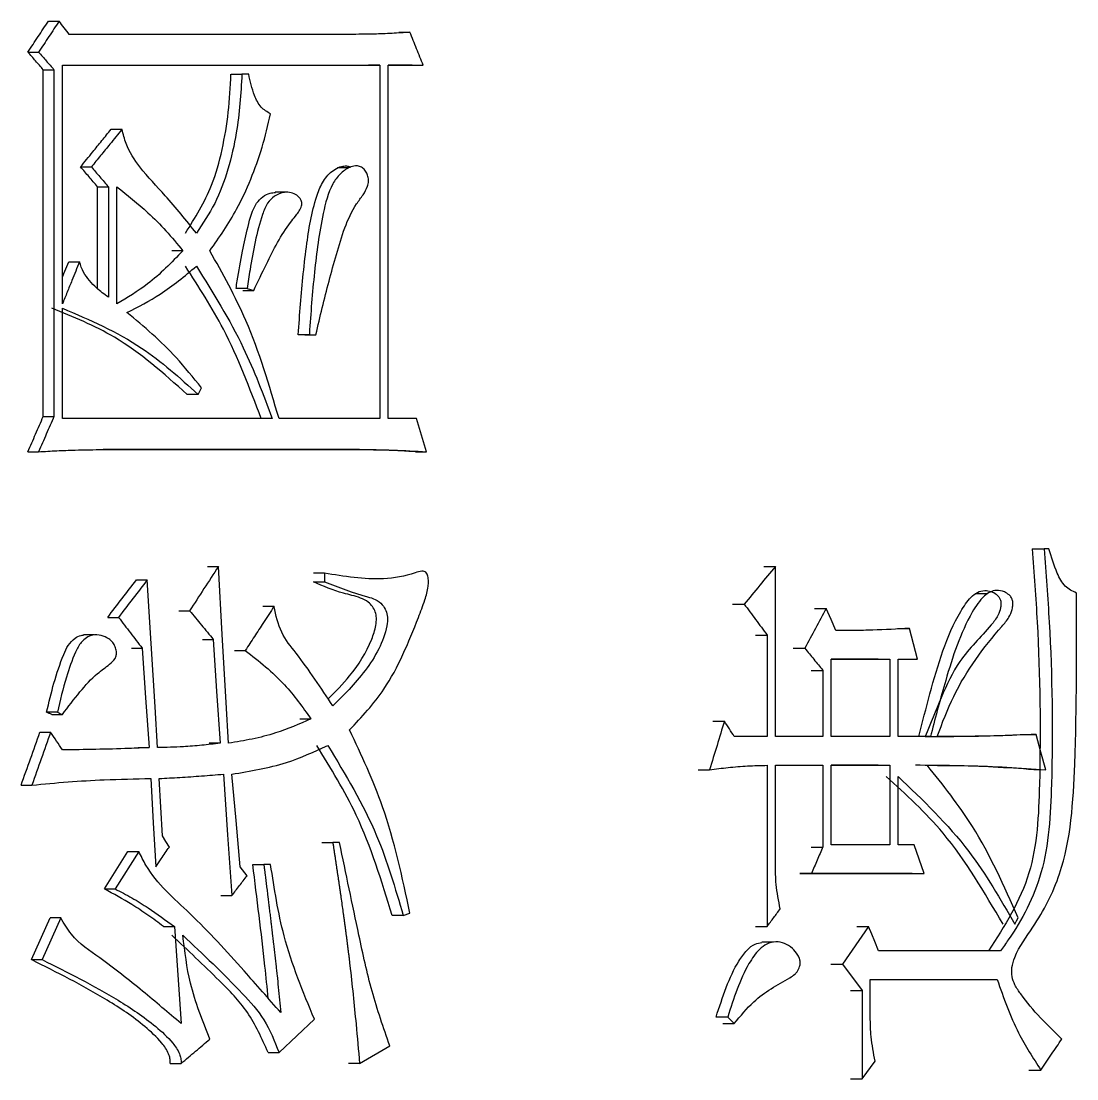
# Model space of a CAD drawing. Header units: millimetres. Extents: x 2379 to 4059, y 879 to 2067.
# Drawn here: x 3129.03 to 3134.2, y 1055.92 to 1061.11 of the extents above; entities that cross this region are included whole.
import ezdxf

# ---------------------------------------------------------------- set-up
doc = ezdxf.new("R2010")
doc.units = ezdxf.units.MM

msp = doc.modelspace()

# ---------------------------------------------------------------- linework, layer by layer
at = {"color": 7, "linetype": 'Continuous', "lineweight": 25}
for p, q in [((3129.1641, 1061.1054), (3129.2167, 1061.1054)), ((3130.6398, 1061.0405), (3129.2667, 1061.0405)), ((3130.8804, 1061.0513), (3130.9351, 1061.0513)), ((3129.0643, 1060.9539), (3129.1167, 1060.9539)), ((3129.1392, 1060.8674), (3129.1917, 1060.8674)), ((3129.1392, 1059.1691), (3129.1392, 1060.8674)), ((3129.1917, 1060.8674), (3129.1917, 1059.1691)), ((3129.2333, 1060.889), (3130.7875, 1060.8891)), ((3129.2334, 1059.7208), (3129.2333, 1060.889)), ((3130.7875, 1060.8891), (3130.733, 1060.8891)), ((3130.7875, 1060.8891), (3130.7875, 1059.1583)), ((3130.8285, 1060.8891), (3131.0006, 1060.8891)), ((3130.8285, 1059.1583), (3130.8285, 1060.8891)), ((3130.9457, 1060.8891), (3130.8285, 1060.8891)), ((3130.9458, 1060.8891), (3131.0006, 1060.8891)), ((3130.0589, 1060.8458), (3130.1125, 1060.8458)), ((3130.1456, 1060.8458), (3130.1125, 1060.8458)), ((3129.4718, 1060.5756), (3129.5247, 1060.5756)), ((3129.3221, 1060.3914), (3129.3749, 1060.3915)), ((3130.636, 1060.3866), (3130.5813, 1060.3866)), ((3129.4051, 1059.7948), (3129.4051, 1060.2941)), ((3129.458, 1060.2941), (3129.458, 1059.7532)), ((3129.4996, 1059.7208), (3129.4995, 1060.2941)), ((3130.3302, 1060.2673), (3130.2759, 1060.2673)), ((3130.1373, 1059.7965), (3130.0835, 1059.7965)), ((3130.1373, 1059.7965), (3130.1703, 1059.7857)), ((3129.2334, 1059.1583), (3129.2334, 1059.6992)), ((3130.4424, 1059.5693), (3130.3883, 1059.5693)), ((3130.4208, 1059.5693), (3130.475, 1059.5693)), ((3130.4424, 1059.5693), (3130.4751, 1059.5693)), ((3129.8976, 1059.2772), (3129.9141, 1059.3097)), ((3129.8976, 1059.2772), (3129.8441, 1059.2772)), ((3129.1392, 1059.1691), (3129.1917, 1059.1691)), ((3130.261, 1059.1583), (3129.2334, 1059.1583)), ((3130.7875, 1059.1583), (3130.294, 1059.1583)), ((3130.9678, 1059.1583), (3130.8285, 1059.1583)), ((3129.0643, 1058.996), (3129.1167, 1058.996)), ((3130.6264, 1059.0068), (3129.433, 1059.0068)), ((3129.4331, 1059.0068), (3130.6808, 1059.0068)), ((3130.6264, 1059.0068), (3130.6808, 1059.0068)), ((3130.9622, 1058.996), (3131.017, 1058.996)), ((3133.9832, 1058.5201), (3134.0417, 1058.5201)), ((3134.0654, 1058.5201), (3134.0417, 1058.5201)), ((3129.9433, 1058.4335), (3129.9969, 1058.4335)), ((3132.6683, 1058.4335), (3132.7252, 1058.4335)), ((3132.7252, 1057.6006), (3132.7252, 1058.4335)), ((3129.5959, 1058.3686), (3129.649, 1058.3686)), ((3130.5164, 1058.4011), (3130.4623, 1058.4011)), ((3130.5164, 1058.4011), (3130.5164, 1058.3579)), ((3130.4622, 1058.3581), (3130.5164, 1058.3581)), ((3133.7623, 1058.2997), (3133.7038, 1058.2996)), ((3129.8029, 1058.2172), (3129.8562, 1058.2172)), ((3130.2155, 1058.2389), (3130.2694, 1058.2389)), ((3132.5157, 1058.2496), (3132.5724, 1058.2496)), ((3132.9169, 1058.228), (3132.974, 1058.228)), ((3129.4549, 1058.1847), (3129.5079, 1058.1847)), ((3133.3242, 1058.1307), (3133.3819, 1058.1307)), ((3129.3894, 1058.0984), (3129.3363, 1058.0984)), ((3129.9186, 1058.0765), (3129.9721, 1058.0766)), ((3132.685, 1058.0982), (3132.685, 1057.6006)), ((3129.5711, 1058.0333), (3129.6241, 1058.0333)), ((3130.0753, 1058.0224), (3130.129, 1058.0224)), ((3132.8127, 1058.0333), (3132.8698, 1058.0333)), ((3132.9981, 1057.6006), (3132.9981, 1057.9792)), ((3132.9981, 1057.9792), (3133.2861, 1057.9792)), ((3133.2283, 1057.9792), (3132.9981, 1057.9792)), ((3133.2286, 1057.9792), (3133.2861, 1057.9792)), ((3133.2861, 1057.9792), (3133.2861, 1057.6006)), ((3133.326, 1057.9792), (3133.4218, 1057.9792)), ((3133.326, 1057.6006), (3133.326, 1057.9792)), ((3133.3641, 1057.9792), (3133.4218, 1057.9792)), ((3132.9009, 1057.9251), (3132.958, 1057.9251)), ((3132.958, 1057.9251), (3132.958, 1057.6006)), ((3129.2083, 1057.7196), (3129.1558, 1057.7196)), ((3129.1808, 1057.7087), (3129.2334, 1057.7087)), ((3130.3965, 1057.6871), (3130.4506, 1057.6871)), ((3132.4191, 1057.6763), (3132.4757, 1057.6763)), ((3129.1226, 1057.6222), (3129.175, 1057.6222)), ((3132.685, 1057.6006), (3132.5241, 1057.6006)), ((3132.958, 1057.6006), (3132.7252, 1057.6006)), ((3133.2861, 1057.6006), (3132.9981, 1057.6006)), ((3133.4856, 1057.6006), (3133.326, 1057.6006)), ((3133.9436, 1057.6114), (3134.002, 1057.6114)), ((3129.6042, 1057.5465), (3129.6573, 1057.5465)), ((3130.0051, 1057.5681), (3129.9516, 1057.5681)), ((3132.3467, 1057.4383), (3132.4031, 1057.4383)), ((3132.685, 1057.46), (3132.685, 1056.6703)), ((3132.7252, 1057.46), (3132.958, 1057.46)), ((3132.7252, 1056.9732), (3132.7252, 1057.46)), ((3132.9009, 1057.46), (3132.958, 1057.46)), ((3132.958, 1057.46), (3132.958, 1057.0597)), ((3132.9981, 1057.0706), (3132.9981, 1057.46)), ((3132.9981, 1057.46), (3133.2861, 1057.46)), ((3133.2283, 1057.46), (3132.9981, 1057.46)), ((3133.2286, 1057.46), (3133.2861, 1057.46)), ((3133.2861, 1057.46), (3133.2861, 1057.0706)), ((3134.0177, 1057.4384), (3133.9911, 1057.4384)), ((3133.326, 1057.0706), (3133.326, 1057.4057)), ((3129.031, 1057.3626), (3129.0833, 1057.3626)), ((3130.5033, 1057.0814), (3130.5576, 1057.0814)), ((3130.5904, 1057.0814), (3130.5576, 1057.0814)), ((3133.2861, 1057.0706), (3132.9981, 1057.0706)), ((3133.4058, 1057.0706), (3133.326, 1057.0706)), ((3129.4384, 1056.8542), (3129.5542, 1057.0376)), ((3129.6072, 1057.0377), (3129.4913, 1056.8542)), ((3129.5542, 1057.0376), (3129.6072, 1057.0377)), ((3130.1661, 1056.9732), (3130.2199, 1056.9732)), ((3130.2529, 1056.9732), (3130.2199, 1056.9732)), ((3130.1373, 1056.9191), (3130.1043, 1056.9624)), ((3133.3956, 1056.9299), (3132.8445, 1056.9299)), ((3132.8448, 1056.9299), (3132.9019, 1056.9299)), ((3132.9019, 1056.9299), (3133.4537, 1056.9299)), ((3133.3959, 1056.9299), (3133.4537, 1056.9299)), ((3129.4384, 1056.8542), (3129.4913, 1056.8542)), ((3130.0094, 1056.8217), (3130.063, 1056.8217)), ((3129.0809, 1056.508), (3129.1723, 1056.7131)), ((3129.2248, 1056.7131), (3129.1334, 1056.508)), ((3129.2248, 1056.7131), (3129.1723, 1056.7131)), ((3130.9023, 1056.7244), (3130.8475, 1056.7244)), ((3130.9023, 1056.7244), (3130.9351, 1056.7352)), ((3129.7284, 1056.6703), (3129.7817, 1056.6703)), ((3129.7817, 1056.6703), (3129.8148, 1056.1945)), ((3132.6282, 1056.6703), (3132.685, 1056.6703)), ((3133.1822, 1056.6703), (3133.0542, 1056.4864)), ((3133.1248, 1056.6703), (3133.1822, 1056.6703)), ((3132.7156, 1056.5936), (3132.6583, 1056.5936)), ((3129.0809, 1056.508), (3129.1334, 1056.508)), ((3133.8277, 1056.5513), (3133.2302, 1056.5513)), ((3132.9969, 1056.4864), (3133.0542, 1056.4864)), ((3133.0542, 1056.4864), (3133.1502, 1056.3566)), ((3133.1902, 1056.4107), (3133.8117, 1056.4107)), ((3133.1902, 1056.2268), (3133.1902, 1056.4107)), ((3133.1902, 1056.4107), (3133.7532, 1056.4107)), ((3133.7532, 1056.4107), (3133.8117, 1056.4107)), ((3133.0928, 1056.3566), (3133.1502, 1056.3566)), ((3133.1502, 1056.3566), (3133.1502, 1055.9239)), ((3130.2941, 1056.0537), (3130.4671, 1056.216)), ((3132.4918, 1056.2268), (3132.4352, 1056.2268)), ((3132.4672, 1056.1943), (3132.5241, 1056.1943)), ((3132.4918, 1056.2268), (3132.5241, 1056.1943)), ((3130.689, 1055.9996), (3130.8361, 1056.0858)), ((3129.7615, 1055.9996), (3129.8148, 1055.9996)), ((3130.689, 1055.9996), (3130.6347, 1055.9996)), ((3133.1502, 1055.9239), (3133.2142, 1056.0105)), ((3133.9674, 1055.9672), (3134.0258, 1055.9672))]:
    msp.add_line(p, q, dxfattribs=at)
at = {"color": 7, "linetype": 'Continuous', "lineweight": 25, "flags": 128}
for points in [[(3130.6398, 1061.0405), (3130.6126, 1061.0405), (3130.5854, 1061.0405)], [(3129.4051, 1060.2941), (3129.4316, 1060.2941), (3129.458, 1060.2941)], [(3129.823, 1059.9805), (3129.8084, 1059.9805), (3129.7937, 1059.9805), (3129.7697, 1059.9805)], [(3129.2334, 1059.8507), (3129.2408, 1059.8691), (3129.2639, 1059.9263)], [(3129.2639, 1059.9263), (3129.2903, 1059.9263), (3129.3166, 1059.9263)], [(3130.1165, 1059.7857), (3130.1387, 1059.7857), (3130.1545, 1059.7857), (3130.1703, 1059.7857)], [(3131.017, 1058.996), (3130.9924, 1059.0772), (3130.9678, 1059.1583)], [(3130.0465, 1057.5681), (3130.035, 1057.7677), (3130.0159, 1058.1006), (3129.9969, 1058.4335)], [(3129.6988, 1057.5465), (3129.6867, 1057.746), (3129.6678, 1058.0573), (3129.649, 1058.3686)], [(3133.0221, 1058.1198), (3132.9981, 1058.1739), (3132.974, 1058.228)], [(3133.4218, 1057.9792), (3133.4018, 1058.0549), (3133.3819, 1058.1307)], [(3129.9721, 1058.0766), (3129.9886, 1057.8223), (3130.0051, 1057.5681)], [(3132.6282, 1058.0982), (3132.6565, 1058.0982), (3132.685, 1058.0982)], [(3129.6241, 1058.0333), (3129.6407, 1057.7899), (3129.6573, 1057.5465)], [(3134.0496, 1057.4384), (3134.0258, 1057.5249), (3134.002, 1057.6114)], [(3129.6656, 1057.3951), (3129.678, 1057.1787), (3129.6905, 1056.9624)], [(3129.7236, 1057.1138), (3129.7154, 1057.2544), (3129.7071, 1057.3951)], [(3130.0217, 1057.4167), (3130.0423, 1057.1192), (3130.063, 1056.8217)], [(3130.1043, 1056.9624), (3130.0836, 1057.1895), (3130.063, 1057.4167)], [(3129.7568, 1057.0597), (3129.7402, 1057.0868), (3129.7236, 1057.1138)], [(3133.4537, 1056.9299), (3133.4298, 1057.0003), (3133.4058, 1057.0706)], [(3132.9009, 1057.0597), (3132.915, 1057.0597), (3132.9293, 1057.0597), (3132.958, 1057.0597)], [(3133.899, 1056.6811), (3133.9069, 1056.6973), (3133.9148, 1056.7135)], [(3133.2302, 1056.5513), (3133.2121, 1056.5962), (3133.1972, 1056.6332), (3133.1822, 1056.6703)], [(3130.2402, 1056.0537), (3130.2538, 1056.0537), (3130.2674, 1056.0537), (3130.2941, 1056.0537)], [(3133.0928, 1055.9239), (3133.107, 1055.9239), (3133.1214, 1055.9239), (3133.1502, 1055.9239)]]:
    msp.add_lwpolyline(points, dxfattribs=at)
at = {"color": 7, "linetype": 'Continuous', "lineweight": 25}
for points, knots in [([(3129.0643, 1060.9539), (3129.0809, 1060.9792), (3129.1142, 1061.0297), (3129.1475, 1061.0801), (3129.1641, 1061.1054)], [0, 0, 0, 0, 0.5, 1, 1, 1, 1]), ([(3129.2167, 1061.1054), (3129.2, 1061.0802), (3129.1667, 1061.0297), (3129.1333, 1060.9792), (3129.1167, 1060.9539)], [0, 0, 0, 0, 0.499999, 1, 1, 1, 1]), ([(3129.2667, 1061.0405), (3129.2583, 1061.0513), (3129.2417, 1061.0729), (3129.225, 1061.0946), (3129.2167, 1061.1054)], [0, 0, 0, 0, 0.499999, 1, 1, 1, 1]), ([(3130.9351, 1061.0513), (3130.9059, 1061.0492), (3130.8475, 1061.0448), (3130.7491, 1061.0414), (3130.6798, 1061.0408), (3130.6398, 1061.0405)], [0, 0, 0, 0, 0.297192, 0.594407, 1, 1, 1, 1]), ([(3131.0006, 1060.8891), (3130.9897, 1060.9161), (3130.9678, 1060.9702), (3130.946, 1061.0243), (3130.9351, 1061.0513)], [0, 0, 0, 0, 0.499999, 1, 1, 1, 1]), ([(3129.1392, 1060.8674), (3129.1267, 1060.8818), (3129.1017, 1060.9107), (3129.0767, 1060.9395), (3129.0643, 1060.9539)], [0, 0, 0, 0, 0.5, 1, 1, 1, 1]), ([(3129.1167, 1060.9539), (3129.1292, 1060.9395), (3129.1542, 1060.9107), (3129.1792, 1060.8818), (3129.1917, 1060.8674)], [0, 0, 0, 0, 0.499996, 1, 1, 1, 1]), ([(3129.8358, 1060.0669), (3129.8829, 1060.1424), (3129.9612, 1060.2679), (3130.0181, 1060.4762), (3130.0492, 1060.659), (3130.0556, 1060.7834), (3130.0588, 1060.8458)], [0, 0, 0, 0, 0.3334234, 0.554109, 0.7766599, 1, 1, 1, 1]), ([(3130.1125, 1060.8458), (3130.1065, 1060.7495), (3130.0965, 1060.5913), (3130.0472, 1060.379), (3129.9851, 1060.2094), (3129.921, 1060.1141), (3129.8892, 1060.0669)], [0, 0, 0, 0, 0.3443941, 0.5659658, 0.7849961, 1, 1, 1, 1]), ([(3130.2528, 1060.6511), (3130.2361, 1060.6607), (3130.2017, 1060.6805), (3130.1664, 1060.7536), (3130.1535, 1060.8106), (3130.1456, 1060.8458)], [0, 0, 0, 0, 0.267237, 0.548075, 1, 1, 1, 1]), ([(3129.9554, 1059.9803), (3130.0014, 1060.0464), (3130.0776, 1060.1559), (3130.1576, 1060.3305), (3130.2142, 1060.4867), (3130.2399, 1060.5961), (3130.2528, 1060.6511)], [0, 0, 0, 0, 0.334937, 0.554746, 0.776585, 1, 1, 1, 1]), ([(3129.3221, 1060.3914), (3129.3419, 1060.4158), (3129.3767, 1060.4586), (3129.4265, 1060.52), (3129.4566, 1060.557), (3129.4716, 1060.5755)], [0, 0, 0, 0, 0.396447, 0.698224, 1, 1, 1, 1]), ([(3129.5246, 1060.5755), (3129.5048, 1060.5512), (3129.47, 1060.5084), (3129.4201, 1060.447), (3129.3899, 1060.41), (3129.3749, 1060.3915)], [0, 0, 0, 0, 0.3962, 0.6981, 1, 1, 1, 1]), ([(3129.8892, 1060.0669), (3129.8394, 1060.1292), (3129.7502, 1060.241), (3129.622, 1060.371), (3129.5486, 1060.4836), (3129.5309, 1060.5519), (3129.5247, 1060.5755)], [0, 0, 0, 0, 0.381447, 0.683524, 0.890528, 1, 1, 1, 1]), ([(3129.4051, 1060.2941), (3129.3913, 1060.3103), (3129.3636, 1060.3428), (3129.3359, 1060.3752), (3129.3221, 1060.3914)], [0, 0, 0, 0, 0.499999, 1, 1, 1, 1]), ([(3129.3749, 1060.3915), (3129.3887, 1060.3752), (3129.4164, 1060.3428), (3129.4441, 1060.3103), (3129.458, 1060.2941)], [0, 0, 0, 0, 0.499998, 1, 1, 1, 1]), ([(3130.3883, 1059.5693), (3130.3918, 1059.6193), (3130.4021, 1059.769), (3130.4255, 1060.0017), (3130.4604, 1060.2097), (3130.513, 1060.3332), (3130.5576, 1060.3758), (3130.5966, 1060.3946), (3130.6223, 1060.397), (3130.6374, 1060.3942), (3130.6431, 1060.3896), (3130.6435, 1060.3893)], [0, 0, 0, 0, 0.1574476, 0.4724782, 0.7377528, 0.8191348, 0.9015133, 0.9454183, 0.9744247, 0.9981427, 1, 1, 1, 1]), ([(3130.475, 1059.5694), (3130.485, 1059.6135), (3130.515, 1059.7459), (3130.5739, 1059.9612), (3130.6323, 1060.1582), (3130.7048, 1060.2519), (3130.7266, 1060.2883), (3130.7336, 1060.3204), (3130.7309, 1060.3448), (3130.7219, 1060.3669), (3130.7073, 1060.3847), (3130.6886, 1060.3953), (3130.6646, 1060.3974), (3130.631, 1060.387), (3130.5909, 1060.3585), (3130.5393, 1060.2857), (3130.4972, 1060.1185), (3130.465, 1059.8728), (3130.4491, 1059.6731), (3130.4425, 1059.5711), (3130.4424, 1059.5693)], [0, 0, 0, 0, 0.07376, 0.221291, 0.369161, 0.400761, 0.427212, 0.440277, 0.453391, 0.466052, 0.479506, 0.492813, 0.505075, 0.525102, 0.558597, 0.593335, 0.676611, 0.83455, 0.997228, 1, 1, 1, 1]), ([(3129.4995, 1060.2941), (3129.5509, 1060.2529), (3129.6344, 1060.1859), (3129.742, 1060.08), (3129.796, 1060.0137), (3129.823, 1059.9805)], [0, 0, 0, 0, 0.443463, 0.720804, 1, 1, 1, 1]), ([(3130.0835, 1059.7965), (3130.0855, 1059.8087), (3130.0954, 1059.8696), (3130.1117, 1059.9718), (3130.1422, 1060.0981), (3130.166, 1060.1978), (3130.2132, 1060.247), (3130.2459, 1060.2643), (3130.2676, 1060.2654), (3130.276, 1060.2658)], [0, 0, 0, 0, 0.066436, 0.332221, 0.554773, 0.778299, 0.862629, 0.946565, 1, 1, 1, 1]), ([(3130.1703, 1059.7857), (3130.1907, 1059.829), (3130.245, 1059.9444), (3130.3102, 1060.0701), (3130.3718, 1060.1463), (3130.3901, 1060.1702), (3130.4014, 1060.1889), (3130.4062, 1060.2055), (3130.4063, 1060.217), (3130.4026, 1060.229), (3130.3928, 1060.2433), (3130.3735, 1060.2584), (3130.3454, 1060.2686), (3130.3089, 1060.2666), (3130.2705, 1060.2502), (3130.2334, 1060.2134), (3130.1877, 1060.0911), (3130.1616, 1059.9493), (3130.1421, 1059.827), (3130.1373, 1059.7965)], [0, 0, 0, 0, 0.125302, 0.334347, 0.369116, 0.392006, 0.415961, 0.426676, 0.435655, 0.44463, 0.458341, 0.481396, 0.513091, 0.54477, 0.589295, 0.633614, 0.685428, 0.92175, 1, 1, 1, 1]), ([(3129.823, 1059.9805), (3129.7674, 1059.9229), (3129.6685, 1059.8205), (3129.5509, 1059.7511), (3129.4996, 1059.7208)], [0, 0, 0, 0, 0.563044, 1, 1, 1, 1]), ([(3130.294, 1059.1583), (3130.246, 1059.3219), (3130.1609, 1059.6123), (3130.0179, 1059.8685), (3129.9554, 1059.9803)], [0, 0, 0, 0, 0.563329, 1, 1, 1, 1]), ([(3129.3166, 1059.9263), (3129.3043, 1059.8959), (3129.2843, 1059.8465), (3129.2565, 1059.778), (3129.2411, 1059.7398), (3129.2334, 1059.7208)], [0, 0, 0, 0, 0.443636, 0.721817, 1, 1, 1, 1]), ([(3129.458, 1059.7532), (3129.4382, 1059.7676), (3129.4054, 1059.7913), (3129.3657, 1059.834), (3129.3338, 1059.8745), (3129.3224, 1059.9089), (3129.3166, 1059.9263)], [0, 0, 0, 0, 0.333513, 0.552424, 0.773916, 1, 1, 1, 1]), ([(3129.5494, 1059.6775), (3129.6045, 1059.706), (3129.692, 1059.7511), (3129.8031, 1059.8324), (3129.8605, 1059.8806), (3129.8893, 1059.9046)], [0, 0, 0, 0, 0.459963, 0.729487, 1, 1, 1, 1]), ([(3130.2071, 1059.1583), (3130.1504, 1059.3077), (3130.0497, 1059.5729), (3129.9008, 1059.8039), (3129.8359, 1059.9046)], [0, 0, 0, 0, 0.563635, 1, 1, 1, 1]), ([(3129.8893, 1059.9046), (3129.9706, 1059.7747), (3130.1169, 1059.5411), (3130.2167, 1059.2759), (3130.261, 1059.1583)], [0, 0, 0, 0, 0.5563759, 1, 1, 1, 1]), ([(3129.8441, 1059.2772), (3129.7295, 1059.3792), (3129.5266, 1059.5597), (3129.2857, 1059.6569), (3129.1808, 1059.6992)], [0, 0, 0, 0, 0.564694, 1, 1, 1, 1]), ([(3129.2334, 1059.6992), (3129.3664, 1059.6421), (3129.6061, 1059.5393), (3129.8078, 1059.3579), (3129.8976, 1059.2772)], [0, 0, 0, 0, 0.555128, 1, 1, 1, 1]), ([(3129.9141, 1059.3097), (3129.8736, 1059.3598), (3129.7982, 1059.4532), (3129.6744, 1059.574), (3129.5911, 1059.643), (3129.5494, 1059.6775)], [0, 0, 0, 0, 0.3660862, 0.682145, 1, 1, 1, 1]), ([(3129.0643, 1058.996), (3129.0768, 1059.0249), (3129.1017, 1059.0826), (3129.1267, 1059.1402), (3129.1392, 1059.1691)], [0, 0, 0, 0, 0.499998, 1, 1, 1, 1]), ([(3129.1917, 1059.1691), (3129.1792, 1059.1402), (3129.1542, 1059.0826), (3129.1292, 1059.0249), (3129.1167, 1058.996)], [0, 0, 0, 0, 0.499999, 1, 1, 1, 1]), ([(3129.1167, 1058.996), (3129.1464, 1058.9978), (3129.2058, 1059.0013), (3129.3113, 1059.0052), (3129.387, 1059.0062), (3129.4331, 1059.0068)], [0, 0, 0, 0, 0.281466, 0.562942, 1, 1, 1, 1]), ([(3130.9621, 1058.996), (3130.9334, 1058.9977), (3130.876, 1059.001), (3130.7642, 1059.0056), (3130.6809, 1059.0063), (3130.6264, 1059.0068)], [0, 0, 0, 0, 0.256951, 0.513908, 1, 1, 1, 1]), ([(3130.6808, 1059.0068), (3130.7096, 1059.0066), (3130.7672, 1059.0062), (3130.8794, 1059.0036), (3130.9625, 1058.999), (3131.017, 1058.996)], [0, 0, 0, 0, 0.256617, 0.51324, 1, 1, 1, 1]), ([(3133.9828, 1058.5201), (3133.9919, 1058.4003), (3134.021, 1058.0165), (3134.0273, 1057.4915), (3134.0011, 1056.9111), (3133.8474, 1056.6724), (3133.7693, 1056.5511)], [0, 0, 0, 0, 0.176057, 0.564128, 0.778612, 1, 1, 1, 1]), ([(3134.0417, 1058.5201), (3134.0507, 1058.4004), (3134.0798, 1058.0168), (3134.0873, 1057.4892), (3134.059, 1056.9398), (3133.9225, 1056.6817), (3133.8407, 1056.5689), (3133.8278, 1056.5511)], [0, 0, 0, 0, 0.175959, 0.5638, 0.778025, 0.965046, 1, 1, 1, 1]), ([(3134.1999, 1058.3038), (3134.1803, 1058.3131), (3134.1402, 1058.3321), (3134.0973, 1058.4156), (3134.0776, 1058.4802), (3134.0654, 1058.5201)], [0, 0, 0, 0, 0.266463, 0.547608, 1, 1, 1, 1]), ([(3129.9969, 1058.4335), (3129.9734, 1058.3975), (3129.9266, 1058.3253), (3129.8797, 1058.2532), (3129.8562, 1058.2172)], [0, 0, 0, 0, 0.5, 1, 1, 1, 1]), ([(3132.7252, 1058.4335), (3132.6998, 1058.4029), (3132.6488, 1058.3416), (3132.5979, 1058.2803), (3132.5724, 1058.2496)], [0, 0, 0, 0, 0.5, 1, 1, 1, 1]), ([(3129.4549, 1058.1847), (3129.4784, 1058.2154), (3129.5255, 1058.2767), (3129.5724, 1058.338), (3129.5959, 1058.3686)], [0, 0, 0, 0, 0.5, 1, 1, 1, 1]), ([(3129.649, 1058.3686), (3129.6255, 1058.338), (3129.5785, 1058.2767), (3129.5314, 1058.2154), (3129.5079, 1058.1847)], [0, 0, 0, 0, 0.5, 1, 1, 1, 1]), ([(3130.6397, 1057.633), (3130.6991, 1057.6966), (3130.8432, 1057.8511), (3130.9407, 1058.0909), (3131.0065, 1058.262), (3131.0244, 1058.3212), (3131.0265, 1058.3613), (3131.0248, 1058.382), (3131.0195, 1058.3973), (3131.0137, 1058.4057), (3131.0047, 1058.4106), (3130.9863, 1058.4121), (3130.9215, 1058.387), (3130.7617, 1058.3608), (3130.6132, 1058.3852), (3130.5164, 1058.4011)], [0, 0, 0, 0, 0.18643, 0.452553, 0.51374, 0.559549, 0.574941, 0.592678, 0.599953, 0.607307, 0.613653, 0.622621, 0.650043, 0.772099, 1, 1, 1, 1]), ([(3130.5343, 1057.7852), (3130.5706, 1057.8214), (3130.6542, 1057.905), (3130.7341, 1058.0301), (3130.7678, 1058.1331), (3130.7728, 1058.1797), (3130.7667, 1058.2121), (3130.7524, 1058.239), (3130.7284, 1058.2643), (3130.6793, 1058.287), (3130.5866, 1058.3053), (3130.5108, 1058.3375), (3130.4623, 1058.3581)], [0, 0, 0, 0, 0.182177, 0.420043, 0.497442, 0.536964, 0.569768, 0.602515, 0.638391, 0.691417, 0.802387, 1, 1, 1, 1]), ([(3130.5165, 1058.3581), (3130.5861, 1058.3316), (3130.6685, 1058.3002), (3130.7667, 1058.2747), (3130.7985, 1058.2506), (3130.819, 1058.2191), (3130.8279, 1058.1829), (3130.8204, 1058.1159), (3130.768, 1057.9849), (3130.6681, 1057.8597), (3130.5843, 1057.778), (3130.5576, 1057.752)], [0, 0, 0, 0, 0.266852, 0.315952, 0.365722, 0.40082, 0.436128, 0.478331, 0.60435, 0.873952, 1, 1, 1, 1]), ([(3133.4275, 1057.6006), (3133.4456, 1057.6706), (3133.5001, 1057.8811), (3133.5713, 1058.1236), (3133.6724, 1058.2747), (3133.714, 1058.3096), (3133.7492, 1058.3186), (3133.7811, 1058.3131), (3133.8047, 1058.3016), (3133.8198, 1058.2871), (3133.8276, 1058.2723), (3133.831, 1058.2536), (3133.8283, 1058.2263), (3133.8142, 1058.1868), (3133.7456, 1058.0988), (3133.628, 1057.9921), (3133.5356, 1057.7904), (3133.4849, 1057.6642), (3133.4593, 1057.6006)], [0, 0, 0, 0, 0.123802, 0.372539, 0.424822, 0.44993, 0.475305, 0.497162, 0.516131, 0.527231, 0.536277, 0.545322, 0.558814, 0.581819, 0.616602, 0.762394, 0.880401, 1, 1, 1, 1]), ([(3133.5175, 1057.6006), (3133.5429, 1057.6676), (3133.62, 1057.8708), (3133.7566, 1058.0533), (3133.8682, 1058.1785), (3133.8844, 1058.2176), (3133.8894, 1058.2459), (3133.888, 1058.2659), (3133.8816, 1058.2825), (3133.868, 1058.2982), (3133.8433, 1058.3123), (3133.8109, 1058.3188), (3133.7766, 1058.3109), (3133.7325, 1058.2784), (3133.6421, 1058.1419), (3133.5657, 1057.9054), (3133.5096, 1057.6971), (3133.4866, 1057.6049), (3133.4856, 1057.6006)], [0, 0, 0, 0, 0.124011, 0.376469, 0.411268, 0.435219, 0.449017, 0.459493, 0.468415, 0.479424, 0.497392, 0.52431, 0.5464, 0.568413, 0.629489, 0.83774, 0.992414, 1, 1, 1, 1]), ([(3134.1287, 1056.1187), (3134.0576, 1056.1874), (3133.9743, 1056.2679), (3133.8996, 1056.3797), (3133.8825, 1056.4239), (3133.8818, 1056.4723), (3133.9102, 1056.5611), (3134.0127, 1056.6944), (3134.1667, 1056.9902), (3134.2027, 1057.5684), (3134.2009, 1058.0263), (3134.1999, 1058.3038)], [0, 0, 0, 0, 0.138481, 0.162101, 0.180201, 0.198515, 0.22064, 0.297298, 0.425038, 0.651637, 1, 1, 1, 1]), ([(3129.8562, 1058.2172), (3129.8755, 1058.1937), (3129.9142, 1058.1469), (3129.9528, 1058.1), (3129.9721, 1058.0766)], [0, 0, 0, 0, 0.499998, 1, 1, 1, 1]), ([(3130.2694, 1058.2388), (3130.2521, 1058.2122), (3130.2201, 1058.1628), (3130.1733, 1058.0906), (3130.1438, 1058.0452), (3130.129, 1058.0224)], [0, 0, 0, 0, 0.36988, 0.68494, 1, 1, 1, 1]), ([(3130.5576, 1057.752), (3130.4997, 1057.8392), (3130.419, 1057.9607), (3130.2986, 1058.1072), (3130.2792, 1058.1946), (3130.2694, 1058.2388)], [0, 0, 0, 0, 0.557182, 0.776269, 1, 1, 1, 1]), ([(3132.5724, 1058.2496), (3132.5912, 1058.2244), (3132.6287, 1058.1739), (3132.6663, 1058.1234), (3132.685, 1058.0982)], [0, 0, 0, 0, 0.499999, 1, 1, 1, 1]), ([(3132.974, 1058.228), (3132.9567, 1058.1956), (3132.9219, 1058.1307), (3132.8872, 1058.0658), (3132.8698, 1058.0333)], [0, 0, 0, 0, 0.499999, 1, 1, 1, 1]), ([(3129.5079, 1058.1847), (3129.5273, 1058.1595), (3129.566, 1058.109), (3129.6047, 1058.0585), (3129.6241, 1058.0333)], [0, 0, 0, 0, 0.499998, 1, 1, 1, 1]), ([(3133.3819, 1058.1307), (3133.322, 1058.1272), (3133.2322, 1058.122), (3133.1122, 1058.1204), (3133.0521, 1058.12), (3133.0221, 1058.1198)], [0, 0, 0, 0, 0.500395, 0.7501856, 1, 1, 1, 1]), ([(3129.1558, 1057.7196), (3129.1671, 1057.7677), (3129.1896, 1057.864), (3129.2262, 1057.9729), (3129.2599, 1058.0489), (3129.2899, 1058.0817), (3129.3177, 1058.097), (3129.3324, 1058.097), (3129.3363, 1058.097)], [0, 0, 0, 0, 0.328011, 0.656843, 0.771049, 0.887095, 0.969251, 1, 1, 1, 1]), ([(3129.2334, 1057.7087), (3129.2615, 1057.746), (3129.3149, 1057.8171), (3129.3914, 1057.9028), (3129.4548, 1057.9465), (3129.4885, 1057.9756), (3129.4979, 1057.9997), (3129.498, 1058.02), (3129.492, 1058.0415), (3129.4795, 1058.0635), (3129.4566, 1058.0841), (3129.4228, 1058.0974), (3129.3843, 1058.1011), (3129.3502, 1058.0867), (3129.3195, 1058.059), (3129.2856, 1057.9926), (3129.2456, 1057.8781), (3129.2219, 1057.7775), (3129.2083, 1057.7196)], [0, 0, 0, 0, 0.140265, 0.267253, 0.34565, 0.385196, 0.401729, 0.418248, 0.440927, 0.464428, 0.491888, 0.53456, 0.581082, 0.616632, 0.65201, 0.706896, 0.831302, 1, 1, 1, 1]), ([(3130.129, 1058.0224), (3130.1958, 1057.97), (3130.3162, 1057.8755), (3130.4092, 1057.7452), (3130.4506, 1057.6871)], [0, 0, 0, 0, 0.554889, 1, 1, 1, 1]), ([(3132.8698, 1058.0333), (3132.8845, 1058.0153), (3132.9139, 1057.9792), (3132.9433, 1057.9432), (3132.958, 1057.9251)], [0, 0, 0, 0, 0.499998, 1, 1, 1, 1]), ([(3129.1808, 1057.7087), (3129.1787, 1057.7097), (3129.1743, 1057.7116), (3129.166, 1057.7152), (3129.1598, 1057.7178), (3129.1558, 1057.7196)], [0, 0, 0, 0, 0.259206, 0.518413, 1, 1, 1, 1]), ([(3129.2083, 1057.7196), (3129.2105, 1057.7187), (3129.2158, 1057.7164), (3129.2241, 1057.7128), (3129.2303, 1057.7101), (3129.2334, 1057.7087)], [0, 0, 0, 0, 0.25891, 0.629455, 1, 1, 1, 1]), ([(3130.4506, 1057.6871), (3130.3933, 1057.6621), (3130.2994, 1057.6212), (3130.1629, 1057.587), (3130.0853, 1057.5744), (3130.0465, 1057.5681)], [0, 0, 0, 0, 0.438459, 0.718604, 1, 1, 1, 1]), ([(3132.4757, 1057.6763), (3132.4636, 1057.6367), (3132.4394, 1057.5573), (3132.4152, 1057.478), (3132.4031, 1057.4383)], [0, 0, 0, 0, 0.499999, 1, 1, 1, 1]), ([(3132.5241, 1057.6006), (3132.516, 1057.6132), (3132.4999, 1057.6385), (3132.4838, 1057.6637), (3132.4757, 1057.6763)], [0, 0, 0, 0, 0.500001, 1, 1, 1, 1]), ([(3129.031, 1057.3626), (3129.0462, 1057.4059), (3129.0768, 1057.4924), (3129.1073, 1057.5789), (3129.1226, 1057.6222)], [0, 0, 0, 0, 0.500001, 1, 1, 1, 1]), ([(3129.175, 1057.6222), (3129.1598, 1057.5789), (3129.1292, 1057.4924), (3129.0986, 1057.4059), (3129.0833, 1057.3626)], [0, 0, 0, 0, 0.5, 1, 1, 1, 1]), ([(3129.2334, 1057.5357), (3129.2236, 1057.5501), (3129.2042, 1057.5789), (3129.1848, 1057.6078), (3129.175, 1057.6222)], [0, 0, 0, 0, 0.4999992, 1, 1, 1, 1]), ([(3130.9351, 1056.7352), (3130.8975, 1056.9124), (3130.8307, 1057.227), (3130.6978, 1057.5096), (3130.6397, 1057.633)], [0, 0, 0, 0, 0.563398, 1, 1, 1, 1]), ([(3133.4593, 1057.6006), (3133.5218, 1057.601), (3133.6339, 1057.6016), (3133.7953, 1057.6046), (3133.8939, 1057.6092), (3133.9433, 1057.6114)], [0, 0, 0, 0, 0.386613, 0.693273, 1, 1, 1, 1]), ([(3134.002, 1057.6114), (3133.9398, 1057.6087), (3133.8282, 1057.6038), (3133.6666, 1057.6013), (3133.5672, 1057.6008), (3133.5175, 1057.6006)], [0, 0, 0, 0, 0.386127, 0.69305, 1, 1, 1, 1]), ([(3129.6573, 1057.5465), (3129.6248, 1057.5451), (3129.538, 1057.5414), (3129.3968, 1057.5372), (3129.2878, 1057.5362), (3129.2334, 1057.5357)], [0, 0, 0, 0, 0.230465, 0.615194, 1, 1, 1, 1]), ([(3130.0051, 1057.5681), (3129.9752, 1057.5646), (3129.9155, 1057.5574), (3129.8133, 1057.549), (3129.741, 1057.5474), (3129.6988, 1057.5465)], [0, 0, 0, 0, 0.293913, 0.587864, 1, 1, 1, 1]), ([(3130.063, 1057.4167), (3130.1532, 1057.4313), (3130.3146, 1057.4574), (3130.466, 1057.5267), (3130.5328, 1057.5574)], [0, 0, 0, 0, 0.558486, 1, 1, 1, 1]), ([(3130.8475, 1056.7244), (3130.7964, 1056.8927), (3130.7056, 1057.1912), (3130.5475, 1057.4462), (3130.4786, 1057.5573)], [0, 0, 0, 0, 0.563939, 1, 1, 1, 1]), ([(3130.5328, 1057.5574), (3130.6196, 1057.4142), (3130.7757, 1057.1568), (3130.8633, 1056.8574), (3130.9023, 1056.7244)], [0, 0, 0, 0, 0.555779, 1, 1, 1, 1]), ([(3132.4031, 1057.4383), (3132.4333, 1057.4421), (3132.4953, 1057.4497), (3132.5893, 1057.4579), (3132.6531, 1057.4593), (3132.685, 1057.46)], [0, 0, 0, 0, 0.321619, 0.660532, 1, 1, 1, 1]), ([(3133.9907, 1057.4384), (3133.9247, 1057.443), (3133.7955, 1057.452), (3133.6023, 1057.4592), (3133.4751, 1057.4597), (3133.4115, 1057.46)], [0, 0, 0, 0, 0.343426, 0.671619, 1, 1, 1, 1]), ([(3133.4696, 1057.46), (3133.5361, 1057.4597), (3133.6663, 1057.4592), (3133.8597, 1057.4516), (3133.9863, 1057.4428), (3134.0496, 1057.4384)], [0, 0, 0, 0, 0.34298, 0.671401, 1, 1, 1, 1]), ([(3133.9148, 1056.7135), (3133.846, 1056.8676), (3133.7239, 1057.1407), (3133.5467, 1057.3631), (3133.4696, 1057.4599)], [0, 0, 0, 0, 0.564488, 1, 1, 1, 1]), ([(3129.0833, 1057.3626), (3129.1424, 1057.3684), (3129.2606, 1057.38), (3129.4548, 1057.3907), (3129.5897, 1057.3935), (3129.6656, 1057.3951)], [0, 0, 0, 0, 0.304303, 0.608646, 1, 1, 1, 1]), ([(3129.7071, 1057.3951), (3129.7407, 1057.3969), (3129.81, 1057.4006), (3129.9149, 1057.4078), (3129.9861, 1057.4137), (3130.0217, 1057.4167)], [0, 0, 0, 0, 0.320034, 0.659996, 1, 1, 1, 1]), ([(3133.8403, 1056.6811), (3133.749, 1056.8377), (3133.5876, 1057.1147), (3133.3649, 1057.3176), (3133.2681, 1057.4057)], [0, 0, 0, 0, 0.565567, 1, 1, 1, 1]), ([(3133.326, 1057.4057), (3133.4476, 1057.2899), (3133.6669, 1057.081), (3133.8274, 1056.8044), (3133.899, 1056.6811)], [0, 0, 0, 0, 0.554384, 1, 1, 1, 1]), ([(3130.5576, 1057.0814), (3130.558, 1057.0784), (3130.5589, 1057.0724), (3130.5603, 1057.0635), (3130.5616, 1057.0545), (3130.5629, 1057.0456), (3130.5643, 1057.0366), (3130.5656, 1057.0277), (3130.567, 1057.0187), (3130.5683, 1057.0098), (3130.5697, 1057.0008), (3130.571, 1056.9919), (3130.5728, 1056.9799), (3130.575, 1056.965), (3130.5772, 1056.9501), (3130.5794, 1056.9352), (3130.5816, 1056.9203), (3130.5843, 1056.9024), (3130.5869, 1056.8845), (3130.5895, 1056.8665), (3130.5921, 1056.8486), (3130.5947, 1056.8307), (3130.5982, 1056.8068), (3130.6024, 1056.777), (3130.6066, 1056.7471), (3130.6099, 1056.7231), (3130.6124, 1056.7052), (3130.6149, 1056.6873), (3130.6173, 1056.6693), (3130.6197, 1056.6514), (3130.6221, 1056.6334), (3130.6244, 1056.6154), (3130.6267, 1056.5975), (3130.629, 1056.5795), (3130.6313, 1056.5615), (3130.6335, 1056.5435), (3130.6354, 1056.5285), (3130.6379, 1056.5075), (3130.6454, 1056.4445), (3130.6572, 1056.3364), (3130.6729, 1056.176), (3130.6832, 1056.0637), (3130.689, 1055.9996)], [0, 0, 0, 0, 0.008314, 0.016628, 0.024942, 0.033256, 0.04157, 0.049884, 0.058198, 0.066512, 0.074827, 0.083141, 0.091455, 0.108083, 0.124711, 0.133025, 0.149653, 0.166281, 0.182909, 0.199537, 0.216166, 0.232794, 0.249422, 0.282678, 0.315934, 0.332562, 0.349191, 0.365819, 0.382447, 0.399075, 0.415703, 0.432331, 0.448959, 0.465587, 0.482216, 0.498844, 0.515472, 0.523786, 0.557042, 0.690072, 0.823098, 1, 1, 1, 1]), ([(3130.8361, 1056.0858), (3130.8056, 1056.1744), (3130.7447, 1056.3508), (3130.6729, 1056.687), (3130.622, 1056.9302), (3130.5903, 1057.0813)], [0, 0, 0, 0, 0.276136, 0.550092, 1, 1, 1, 1]), ([(3130.3023, 1056.2484), (3130.2427, 1056.3167), (3130.0975, 1056.483), (3129.8795, 1056.7233), (3129.6789, 1056.8921), (3129.6183, 1057.0151), (3129.6072, 1057.0377)], [0, 0, 0, 0, 0.257956, 0.627877, 0.931924, 1, 1, 1, 1]), ([(3129.6905, 1056.9624), (3129.6993, 1056.9754), (3129.7148, 1056.9981), (3129.7369, 1057.0305), (3129.7502, 1057.05), (3129.7568, 1057.0597)], [0, 0, 0, 0, 0.400146, 0.700073, 1, 1, 1, 1]), ([(3130.2413, 1056.3179), (3130.2361, 1056.3707), (3130.2227, 1056.5066), (3130.1966, 1056.7249), (3130.1762, 1056.8904), (3130.166, 1056.9732)], [0, 0, 0, 0, 0.241308, 0.620646, 1, 1, 1, 1]), ([(3130.2199, 1056.9732), (3130.2202, 1056.9708), (3130.2208, 1056.9661), (3130.2216, 1056.959), (3130.2224, 1056.9531), (3130.2231, 1056.9472), (3130.2238, 1056.9413), (3130.2246, 1056.9353), (3130.2253, 1056.9294), (3130.2259, 1056.9247), (3130.2269, 1056.9164), (3130.228, 1056.9081), (3130.2294, 1056.8963), (3130.2306, 1056.8868), (3130.2321, 1056.875), (3130.2332, 1056.8655), (3130.2347, 1056.8537), (3130.2361, 1056.8419), (3130.2376, 1056.8301), (3130.239, 1056.8182), (3130.2405, 1056.8064), (3130.2419, 1056.7946), (3130.2434, 1056.7827), (3130.2445, 1056.7733), (3130.246, 1056.7614), (3130.2471, 1056.7519), (3130.2485, 1056.7401), (3130.2499, 1056.7283), (3130.2514, 1056.7164), (3130.2528, 1056.7046), (3130.2539, 1056.6951), (3130.2553, 1056.6833), (3130.2567, 1056.6714), (3130.2581, 1056.6596), (3130.2594, 1056.6478), (3130.2605, 1056.6383), (3130.2619, 1056.6264), (3130.2638, 1056.6098), (3130.2698, 1056.5577), (3130.2758, 1056.5056), (3130.2812, 1056.4582), (3130.2828, 1056.444), (3130.286, 1056.4155), (3130.2928, 1056.3504), (3130.2985, 1056.2899), (3130.3023, 1056.2484)], [0, 0, 0, 0, 0.009808, 0.019616, 0.029425, 0.034329, 0.044137, 0.053945, 0.058849, 0.068658, 0.073562, 0.093178, 0.102986, 0.122603, 0.132411, 0.152028, 0.161836, 0.181452, 0.201069, 0.210877, 0.230494, 0.25011, 0.259918, 0.279535, 0.289343, 0.308959, 0.318768, 0.338384, 0.358001, 0.367809, 0.387425, 0.397234, 0.41685, 0.436466, 0.446275, 0.465891, 0.475699, 0.495316, 0.534549, 0.691481, 0.711097, 0.730714, 0.75033, 0.828797, 1, 1, 1, 1]), ([(3130.4671, 1056.216), (3130.4117, 1056.35), (3130.3119, 1056.5914), (3130.2711, 1056.8556), (3130.2529, 1056.9732)], [0, 0, 0, 0, 0.554954, 1, 1, 1, 1]), ([(3132.7493, 1056.7569), (3132.7413, 1056.7966), (3132.727, 1056.8678), (3132.7258, 1056.9409), (3132.7252, 1056.9732)], [0, 0, 0, 0, 0.558835, 1, 1, 1, 1]), ([(3130.063, 1056.8217), (3130.0754, 1056.838), (3130.1002, 1056.8704), (3130.1249, 1056.9029), (3130.1373, 1056.9191)], [0, 0, 0, 0, 0.499999, 1, 1, 1, 1]), ([(3129.7284, 1056.6703), (3129.703, 1056.6891), (3129.6521, 1056.7266), (3129.5566, 1056.7909), (3129.4838, 1056.8299), (3129.4384, 1056.8542)], [0, 0, 0, 0, 0.273256, 0.54658, 1, 1, 1, 1]), ([(3129.4913, 1056.8542), (3129.5188, 1056.84), (3129.5739, 1056.8116), (3129.6712, 1056.7507), (3129.7392, 1056.7012), (3129.7817, 1056.6703)], [0, 0, 0, 0, 0.273067, 0.546131, 1, 1, 1, 1]), ([(3129.8148, 1056.1945), (3129.752, 1056.2478), (3129.6211, 1056.3587), (3129.4418, 1056.5014), (3129.2901, 1056.6015), (3129.2412, 1056.6851), (3129.2248, 1056.7131)], [0, 0, 0, 0, 0.31366, 0.654046, 0.883874, 1, 1, 1, 1]), ([(3132.685, 1056.6703), (3132.6957, 1056.6847), (3132.7172, 1056.7136), (3132.7386, 1056.7424), (3132.7493, 1056.7569)], [0, 0, 0, 0, 0.5, 1, 1, 1, 1]), ([(3130.2402, 1056.0537), (3130.2097, 1056.122), (3130.1493, 1056.2575), (3129.9739, 1056.434), (3129.847, 1056.5539), (3129.7698, 1056.627)], [0, 0, 0, 0, 0.284255, 0.563934, 1, 1, 1, 1]), ([(3129.8231, 1056.627), (3129.9218, 1056.5341), (3130.0597, 1056.4043), (3130.228, 1056.2181), (3130.2719, 1056.1089), (3130.2941, 1056.0537)], [0, 0, 0, 0, 0.555127, 0.77558, 1, 1, 1, 1]), ([(3129.9556, 1056.1187), (3129.9193, 1056.2085), (3129.8539, 1056.3706), (3129.8326, 1056.548), (3129.8231, 1056.627)], [0, 0, 0, 0, 0.55469, 1, 1, 1, 1]), ([(3132.435, 1056.2268), (3132.4508, 1056.2755), (3132.4815, 1056.3704), (3132.5313, 1056.4826), (3132.5819, 1056.5521), (3132.621, 1056.586), (3132.6476, 1056.5897), (3132.6585, 1056.5912)], [0, 0, 0, 0, 0.330623, 0.64442, 0.796409, 0.917248, 1, 1, 1, 1]), ([(3132.5241, 1056.1943), (3132.5546, 1056.2319), (3132.6326, 1056.3281), (3132.7432, 1056.3889), (3132.8176, 1056.4317), (3132.834, 1056.451), (3132.8438, 1056.4697), (3132.8479, 1056.4914), (3132.8452, 1056.5115), (3132.8328, 1056.5373), (3132.808, 1056.5654), (3132.7711, 1056.5903), (3132.7268, 1056.5974), (3132.6835, 1056.5875), (3132.6366, 1056.5517), (3132.5854, 1056.4767), (3132.5357, 1056.3628), (3132.5065, 1056.2724), (3132.4918, 1056.2268)], [0, 0, 0, 0, 0.132576, 0.339199, 0.368942, 0.383766, 0.408891, 0.423884, 0.438973, 0.459319, 0.498147, 0.542368, 0.587069, 0.63299, 0.675109, 0.75468, 0.876186, 1, 1, 1, 1]), ([(3129.7615, 1055.9996), (3129.7612, 1056.0079), (3129.7608, 1056.0239), (3129.7491, 1056.0597), (3129.7095, 1056.1162), (3129.6098, 1056.2075), (3129.3976, 1056.3495), (3129.2063, 1056.4453), (3129.0809, 1056.508)], [0, 0, 0, 0, 0.025193, 0.049239, 0.116377, 0.247655, 0.506794, 1, 1, 1, 1]), ([(3129.1334, 1056.508), (3129.2589, 1056.4453), (3129.4505, 1056.3496), (3129.6629, 1056.2075), (3129.7628, 1056.1162), (3129.8024, 1056.0597), (3129.8141, 1056.0239), (3129.8146, 1056.0079), (3129.8148, 1055.9996)], [0, 0, 0, 0, 0.493284, 0.752435, 0.883694, 0.950802, 0.974829, 1, 1, 1, 1]), ([(3133.8117, 1056.4107), (3133.8434, 1056.3208), (3133.8995, 1056.1614), (3133.9875, 1056.0262), (3134.0258, 1055.9672)], [0, 0, 0, 0, 0.564088, 1, 1, 1, 1]), ([(3133.2142, 1056.0105), (3133.2062, 1056.0502), (3133.192, 1056.1214), (3133.1908, 1056.1945), (3133.1902, 1056.2268)], [0, 0, 0, 0, 0.558835, 1, 1, 1, 1]), ([(3129.8148, 1055.9996), (3129.8383, 1056.0195), (3129.8852, 1056.0591), (3129.9321, 1056.0988), (3129.9556, 1056.1187)], [0, 0, 0, 0, 0.500003, 1, 1, 1, 1]), ([(3134.0258, 1055.9672), (3134.0346, 1055.9801), (3134.0521, 1056.0059), (3134.0864, 1056.0564), (3134.1119, 1056.094), (3134.1287, 1056.1187)], [0, 0, 0, 0, 0.255269, 0.510539, 1, 1, 1, 1])]:
    msp.add_open_spline(points, degree=3, knots=knots, dxfattribs=at)
msp.add_open_spline([(3132.958, 1057.0597), (3132.9487, 1057.0381), (3132.93, 1056.9948), (3132.9112, 1056.9516), (3132.9019, 1056.9299)], degree=3, dxfattribs=at)

doc.saveas('drawing.dxf')
